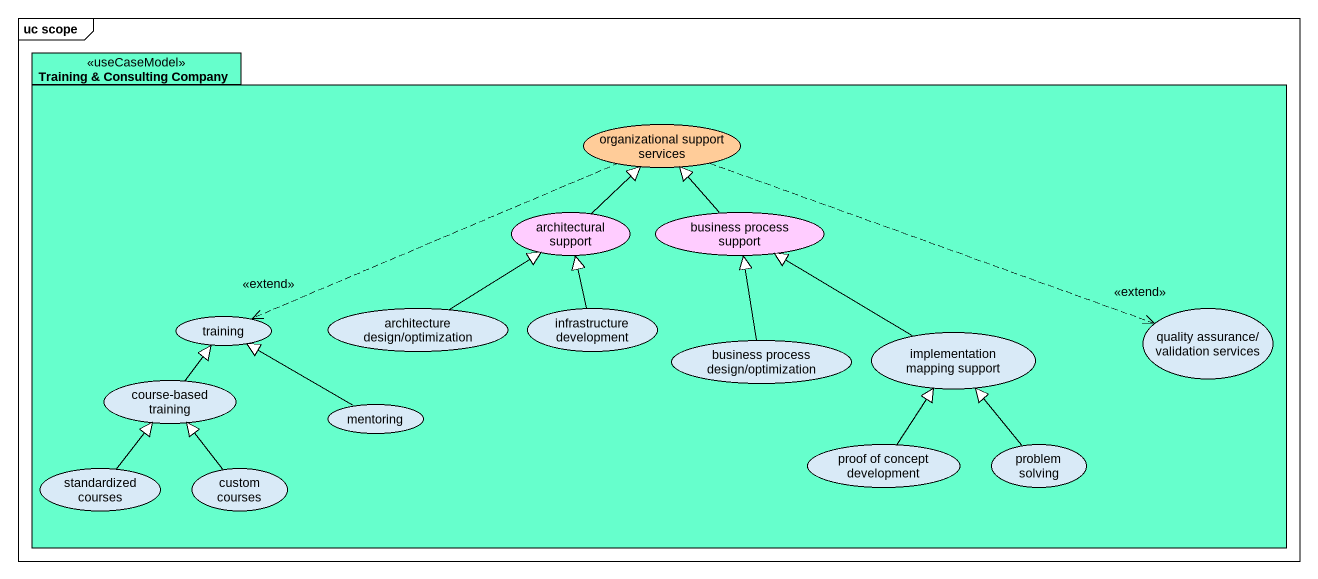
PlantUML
@startuml
mainframe uc scope
package "Training & Consulting Company" as Training_Consulting_Company <<useCaseModel>> #66FFCC {
  usecase "organizational support services" as organizational_support #FFCC99
  usecase "architectural support" as architectural_support #FFCCFF
  usecase "business process support" as business_process_support #FFCCFF
  usecase "architecture design/optimization" as architecture_design
  usecase "infrastructure development" as infrastructure_development
  usecase "quality assurance/ validation services" as quality_assurance
  usecase training
  usecase "business process design/optimization" as business_process_design
  usecase "implementation mapping support" as implementation_mapping
  usecase "course-based training" as course_based_training
  usecase mentoring
  usecase "proof of concept development" as proof_of_concept_development
  usecase "problem solving" as problem_solving
  usecase "standardized courses" as standardized_courses
  usecase "custom courses" as custom_courses
}
organizational_support .right.> quality_assurance : <<extend>>
organizational_support .left.> training : <<extend>>
architectural_support -up-|> organizational_support
business_process_support -up-|> organizational_support
architecture_design -up-|> architectural_support
infrastructure_development -up-|> architectural_support
business_process_design -up-|> business_process_support
implementation_mapping -left-|> business_process_support
course_based_training -up-|> training
mentoring -left-|> training
proof_of_concept_development -up-|> implementation_mapping
problem_solving -up-|> implementation_mapping
standardized_courses -up-|> course_based_training
custom_courses -up-|> course_based_training
@enduml
